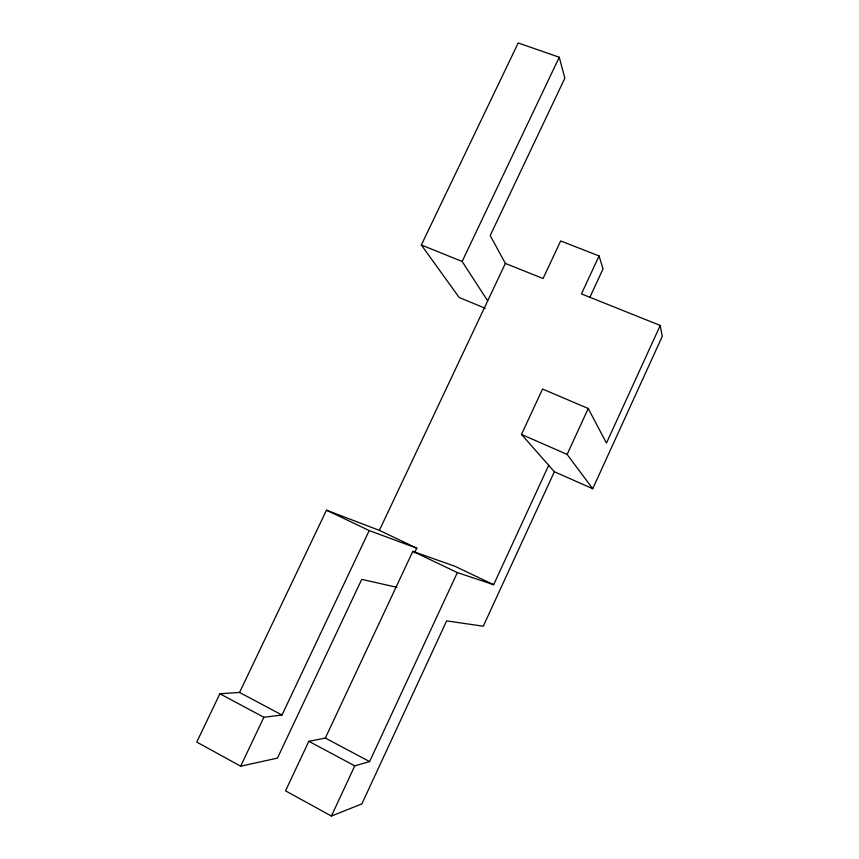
<?xml version="1.0" encoding="UTF-8"?>
<svg xmlns="http://www.w3.org/2000/svg" width="859" height="859" viewBox="0 0 859 859"><rect width="100%" height="100%" fill="white"/><g stroke="black" fill="none" stroke-linecap="round" stroke-linejoin="round"><path stroke-width="1.29" d="M660.238 325.432L606.454 443.083L588.243 408.487L542.555 389.041L521.488 434.429L554.377 471.731L592.721 488.717L662.235 336.449L660.238 325.432L581.446 293.896L599.077 255.939L560.669 240.95L543.071 278.531L505.36 263.434L490.21 235.549L564.857 78.169L559.252 57.252L518.202 42.95L421.329 244.987L459.2 297.525L485.206 308.252M554.377 471.731L483.284 626.211L446.648 620.896L361.864 803.906L331.413 816.05L285.542 790.849L308.821 741.296L325.346 738.064L369.606 761.589L457.353 572.577L493.657 584.7L548.697 465.288M592.721 488.717L567.123 454.411L588.243 408.487M589.8 297.439L603.007 268.974L599.077 255.939M331.413 816.05L354.767 765.852L369.606 761.589M414.553 552.938L416.787 548.16L379.377 530.368L326.484 510.192L239.554 692.461L219.872 693.761L196.765 742.069L240.67 766.196L277.457 758.11L361.746 579.363L396.998 587.341M325.346 738.064L412.825 551.349L454.883 566.264L493.657 584.7M379.377 530.368L505.36 263.434M240.67 766.196L263.863 717.276L281.999 715.021L369.209 530.561L416.787 548.16M487.687 300.875L462.131 261.469L559.252 57.252M421.329 244.987L462.131 261.469M521.488 434.429L567.123 454.411M326.484 510.192L369.209 530.561M412.825 551.349L457.353 572.577M239.554 692.461L281.999 715.021M219.872 693.761L263.863 717.276M308.821 741.296L354.767 765.852"/></g></svg>
